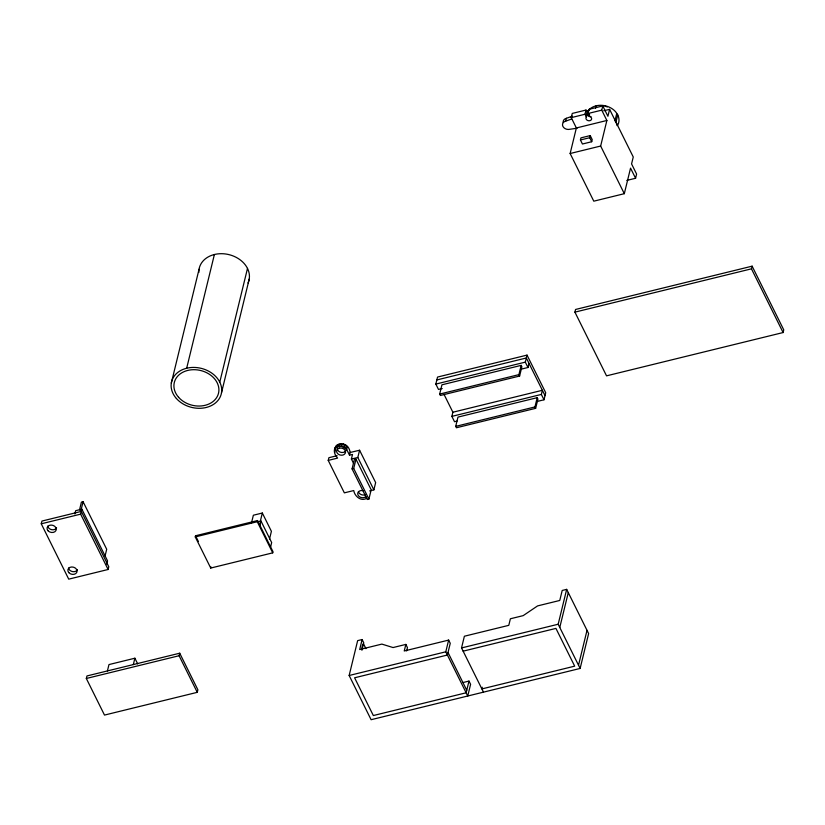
<?xml version="1.0" encoding="UTF-8"?>
<svg xmlns="http://www.w3.org/2000/svg" width="825" height="825" viewBox="0 0 825 825"><rect width="100%" height="100%" fill="white"/><g stroke="black" fill="none" stroke-linecap="round" stroke-linejoin="round"><path stroke-width="1.24" d="M366.764 498.248C361.123 501.858 354.668 496.361 353.729 490.555L344.345 492.855L328.226 460.402L337.611 458.092C326.36 445.5 347.573 436.466 350.171 452.482L349.511 455.173L352.512 454.462L351.398 459.03L353.616 463.506M335.424 447.037L334.558 451.069M41.25 523.803L41.92 521.07L81.293 511.407L108.776 566.754L108.106 569.487L68.733 579.15L41.25 523.803L80.633 514.15L81.861 509.169L75.663 510.685L74.858 513.954M79.509 509.963L81.417 502.116L83.078 501.713L106.703 549.275L105.064 555.998M80.891 510.675L83.078 501.713M106.755 564.176L107.559 560.907L81.861 509.169M86.326 678.48L86.945 675.953L179.716 653.204L197.887 689.803L197.268 692.33L104.497 715.079L86.326 678.48L179.097 655.731L179.716 653.204M171.322 383.017L199.042 269.28M107.415 670.931L108.972 664.579L134.877 658.216L137.713 663.929M186.667 368.239L214.397 254.502M133.33 664.579L134.877 658.216M219.77 382.14L247.5 268.414M221.513 392.731L249.243 278.994M195.257 536.92L195.546 535.765L257.544 520.554L273.003 551.698L272.724 552.853L210.726 568.054L195.257 536.92L257.256 521.709L257.544 520.554M210.726 568.054L211.004 566.899M251.45 523.091L253.368 515.223L262.329 513.026L271.404 531.321L269.486 539.179M260.133 522.008L262.329 513.026M259.927 525.37L260.978 521.049L257.493 521.905M270.61 546.882L271.662 542.561L260.978 521.049M328.226 460.402L328.886 457.7L337.095 455.689M334.764 449.738L336.053 445.83M334.795 452.44L335.455 449.749M335.404 448.522L336.425 447.532L337.085 444.83M336.425 447.532L337.765 446.81L338.415 444.108M337.765 446.81L339.323 446.418L339.983 443.716M339.323 446.418L341.003 446.377L341.663 443.685M349.511 455.173L346.675 449.46L342.695 446.696L343.355 443.994M344.272 447.346L344.933 444.654M345.623 448.284L346.283 445.593M346.675 449.46L347.335 446.758M352.079 468.889L354.348 459.587L355.977 459.185L371.178 489.782L368.909 499.094L367.269 499.486L352.079 468.889L353.708 468.487L355.977 459.185M369.631 490.916L373.88 489.854L357.813 457.493L359.587 450.233L350.171 452.482M373.88 489.854L375.653 482.584L359.587 450.233M483.481 692.144L461.536 647.934L464.382 636.23L508.788 625.34L510.386 618.771L523.184 615.636L537.591 605.901L559.762 600.466L562.196 590.463L566.672 589.37L588.627 633.579L580.13 668.446L371.106 719.709L349.15 675.5L357.648 640.633L362.123 639.54L363.732 642.768L361.907 650.265M362.123 639.54L359.69 649.533L381.862 644.098L393.051 647.553L405.848 644.418L407.447 647.635L406.642 650.925M361.876 647.903L362.783 644.181M442.221 388.523L438.498 389.441L435.837 384.089L437.549 377.056L527.031 355.111L545.717 392.752L544.005 399.785L536.549 401.62M439.673 394.072L441.932 384.811L521.173 365.372L521.874 366.764L519.616 376.035L440.375 395.464L439.673 394.072L518.915 374.632L521.173 365.372M457.019 421.121L454.534 421.73L451.873 416.377L452.884 412.232L443.963 394.267M455.709 426.37L457.968 417.099L537.209 397.671L537.91 399.063L535.652 408.334L456.411 427.762L455.709 426.37L534.951 406.931L537.209 397.671M405.848 644.418L404.24 650.987L448.645 640.087L450.254 643.314L447.397 655.029L354.595 677.789L373.343 715.543L466.146 692.783L468.992 681.079L462.825 682.584M577.149 128.215L569.755 129.288A5.311 4.177 13.7 0 1 562.887 126.4A5.311 4.177 13.7 0 1 565.713 121.141L566.404 118.295L572.447 116.15M626.825 180.397L635.58 178.272L630.548 168.135L624.308 193.689L593.794 201.176L570.137 153.522L576.366 127.968L571.24 117.635L572.261 113.427L586.018 110.055L587.421 112.87L586.152 117.377A2.877 2.258 13.7 0 0 587.699 120.491A2.877 2.258 13.7 0 0 591.412 119.584A2.877 2.258 13.7 0 0 589.865 116.459L588.008 113.51L589.029 109.312L602.786 105.94L607.912 116.273L609.603 109.343L603.725 110.777M468.992 681.079L470.601 684.296L467.744 696.011L445.789 651.802L448.645 640.087M586.389 117.057L584.997 114.252L586.018 110.055M520.513 369.322L527.969 367.486L525.308 362.134L527.031 355.111M580.429 139.972L580.944 137.868L590.226 135.589L592.226 139.631L591.711 141.735L582.44 144.014L580.429 139.972L589.71 137.703L590.226 135.589M527.969 367.486L528.98 363.34M595.516 108.24L596.114 105.817M624.308 193.689L600.652 146.035L606.88 120.481L601.755 110.148L602.786 105.94M544.005 399.785L541.355 394.433L542.365 390.287L452.884 412.232M617.1 125.617A16.717 13.138 13.7 0 0 615.966 122.172L614.986 120.718L616.76 113.458M615.966 122.172L617.739 114.902L615.574 111.715A16.717 13.138 13.7 0 0 587.183 112.221M482.295 687.235L481.882 688.916L574.685 666.157L555.937 628.403L463.134 651.162M574.912 312.139L575.561 309.468L752.122 266.166L783.75 329.866L783.1 332.547L606.54 375.849L574.912 312.139L751.462 268.837L752.122 266.166M635.58 178.272L636.601 174.054L631.568 163.917L633.26 156.998L609.603 109.343M580.13 668.446L558.174 624.236L566.672 589.37M559.773 627.464L568.281 592.597M578.521 665.218L587.018 630.352M587.421 112.87L587.173 113.18A2.877 2.258 13.7 0 0 587.802 115.717A2.877 2.258 13.7 0 0 590.906 116.49M585.75 111.416L589.38 110.127M565.713 121.141L571.756 118.986M571.24 117.635L584.997 114.252M588.008 113.51L601.755 110.148M587.297 114.809L589.648 114.232M576.366 127.968L606.88 120.481M570.137 153.522L600.652 146.035M436.848 379.933L526.329 357.988L545.016 395.639M435.837 384.089L525.308 362.134M451.873 416.377L541.355 394.433M349.15 675.5L445.789 651.802M461.536 647.934L558.174 624.236M351.398 459.03L357.813 457.493M341.003 446.377L342.695 446.696M751.462 268.837L783.1 332.547M589.71 137.703L591.711 141.735M518.915 374.632L519.616 376.035M534.951 406.931L535.652 408.334M448.016 652.503L466.754 690.257M353.708 468.487L368.909 499.094M363.66 644.077L365.929 648.656M257.256 521.709L272.724 552.853M195.546 535.765L198.402 541.53M179.097 655.731L197.268 692.33M80.633 514.15L108.106 569.487M563.217 122.461A5.311 4.177 13.7 0 1 566.404 118.295M604.9 106.229A9.652 7.59 13.7 0 1 607.313 106.951M346.098 449.976A4.507 3.537 13.7 0 1 344.231 452.1L343.19 452.43A4.507 3.537 13.7 0 1 337.281 448.769M365.877 496.454A4.507 3.537 13.7 0 1 364.145 497.516L363.041 497.712A4.507 3.537 13.7 0 1 357.957 494.887A4.507 3.537 13.7 0 1 360.216 490.731L361.319 490.535A4.507 3.537 13.7 0 1 363.619 490.865M365.764 494.392A4.507 3.537 13.7 0 1 364.794 494.814L363.691 495.021A4.507 3.537 13.7 0 1 358.463 491.731M77.395 569.755A4.661 3.661 13.7 0 1 72.538 571.581A4.661 3.661 13.7 0 1 68.558 568.043M56.585 527.845A4.661 3.661 13.7 0 1 51.738 529.671A4.661 3.661 13.7 0 1 47.757 526.133M198.846 272.456A25.585 20.099 13.7 0 1 228.03 254.409A25.585 20.099 13.7 0 1 248.016 283.016M617.739 114.902A16.717 13.138 13.7 0 1 617.77 125.07M339.601 448.099L338.559 448.418A4.507 3.537 13.7 0 0 337.085 452.853A4.507 3.537 13.7 0 0 342.53 455.122L343.571 454.792A4.507 3.537 13.7 0 0 345.046 450.357A4.507 3.537 13.7 0 0 339.601 448.099M68.815 572.632A4.661 3.661 13.7 0 0 76.725 572.488A4.661 3.661 13.7 0 0 71.847 566.971A4.661 3.661 13.7 0 0 68.815 572.632M48.005 530.722A4.661 3.661 13.7 0 0 55.925 530.578A4.661 3.661 13.7 0 0 51.037 525.071A4.661 3.661 13.7 0 0 48.005 530.722M176.385 398.485A25.585 20.099 13.7 0 0 219.821 397.702A25.585 20.099 13.7 0 0 193.05 367.424A25.585 20.099 13.7 0 0 176.385 398.485M178.602 397.31A22.739 17.872 13.7 0 0 217.222 396.608A22.739 17.872 13.7 0 0 193.421 369.693A22.739 17.872 13.7 0 0 178.602 397.31"/></g></svg>
